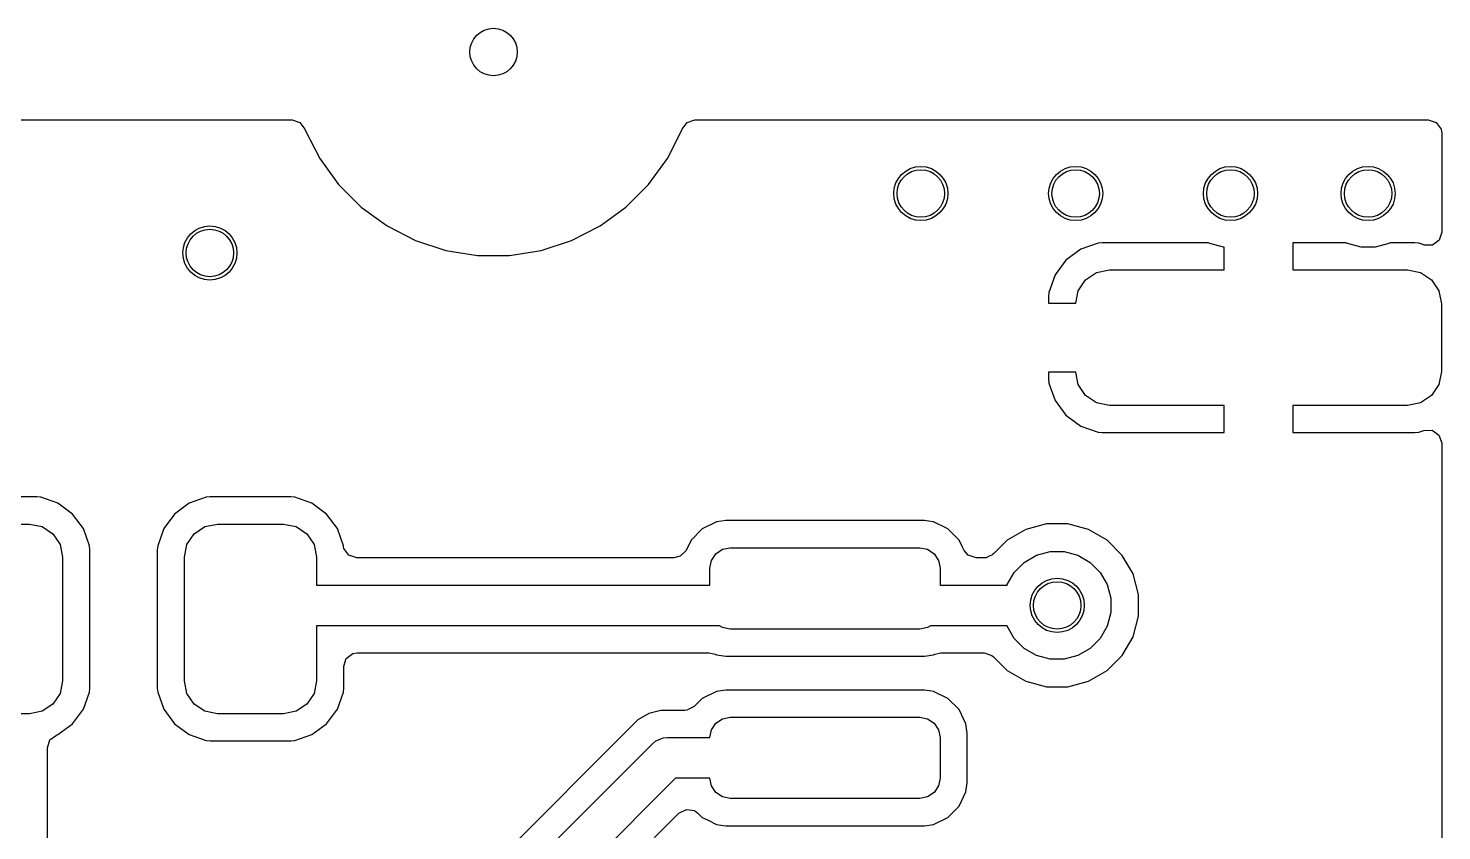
# Model space of a CAD drawing. Extents: x 5.36 to 6.5, y -4.55 to -3.35.
# Drawn here: x 6.089 to 6.4997, y -3.5851 to -3.352 of the extents above; entities that cross this region are included whole.
import ezdxf

# ---------------------------------------------------------------- set-up
doc = ezdxf.new("R2010")
doc.units = 0
doc.header["$MEASUREMENT"] = 0
doc.layers.add('BLACK', color=7, linetype='CONTINUOUS')

msp = doc.modelspace()

# ---------------------------------------------------------------- linework, layer by layer
at = {"layer": 'BLACK', "linetype": 'CONTINUOUS'}
for p, q in [((5.88902, -3.37864), (6.16563, -3.37864)), ((6.16563, -3.37864), (6.16792, -3.37939)), ((6.16792, -3.37939), (6.16934, -3.38133)), ((6.27901, -3.38133), (6.28043, -3.37939)), ((6.28043, -3.37939), (6.28272, -3.37864)), ((6.28272, -3.37864), (6.49585, -3.37864)), ((6.49585, -3.37864), (6.49814, -3.37939)), ((6.49814, -3.37939), (6.49955, -3.38133)), ((6.16934, -3.38133), (6.16943, -3.38161)), ((6.16943, -3.38161), (6.16943, -3.38161)), ((6.16943, -3.38161), (6.16943, -3.38161)), ((6.16943, -3.38161), (6.16943, -3.38161)), ((6.16943, -3.38161), (6.17365, -3.3899)), ((6.2747, -3.3899), (6.27892, -3.38161)), ((6.27892, -3.38161), (6.27901, -3.38133)), ((6.27892, -3.38161), (6.27892, -3.38161)), ((6.27892, -3.38161), (6.27892, -3.38161)), ((6.49955, -3.38133), (6.49974, -3.38254)), ((6.49974, -3.38254), (6.49974, -3.4113)), ((6.17365, -3.3899), (6.17911, -3.39742)), ((6.26923, -3.39742), (6.2747, -3.3899)), ((6.17911, -3.39742), (6.18569, -3.404)), ((6.26266, -3.404), (6.26923, -3.39742)), ((6.18569, -3.404), (6.19321, -3.40946)), ((6.25514, -3.40946), (6.26266, -3.404)), ((6.19321, -3.40946), (6.2015, -3.41368)), ((6.24685, -3.41368), (6.25514, -3.40946)), ((6.2015, -3.41368), (6.21034, -3.41656)), ((6.23801, -3.41656), (6.24685, -3.41368)), ((6.499, -3.41359), (6.49705, -3.41501)), ((6.49974, -3.4113), (6.499, -3.41359)), ((6.21034, -3.41656), (6.21034, -3.41656)), ((6.21034, -3.41656), (6.21034, -3.41656)), ((6.21034, -3.41656), (6.21952, -3.41801)), ((6.22882, -3.41801), (6.23801, -3.41656)), ((6.23801, -3.41656), (6.23801, -3.41656)), ((6.23801, -3.41656), (6.23801, -3.41656)), ((6.39482, -3.41625), (6.39052, -3.41942)), ((6.39986, -3.41448), (6.39482, -3.41625)), ((6.40105, -3.41437), (6.39986, -3.41448)), ((6.39986, -3.41448), (6.39986, -3.41448)), ((6.43194, -3.41437), (6.40105, -3.41437)), ((6.43232, -3.41459), (6.43194, -3.41437)), ((6.43629, -3.41565), (6.43232, -3.41459)), ((6.4365, -3.41565), (6.43629, -3.41565)), ((6.4365, -3.42224), (6.4365, -3.41565)), ((6.47194, -3.41437), (6.4565, -3.41437)), ((6.4565, -3.41437), (6.4565, -3.41437)), ((6.4565, -3.41437), (6.4565, -3.42224)), ((6.47232, -3.41459), (6.47194, -3.41437)), ((6.47629, -3.41565), (6.47232, -3.41459)), ((6.4804, -3.41565), (6.47629, -3.41565)), ((6.48437, -3.41459), (6.4804, -3.41565)), ((6.48475, -3.41437), (6.48437, -3.41459)), ((6.49194, -3.41437), (6.48475, -3.41437)), ((6.49313, -3.41448), (6.49194, -3.41437)), ((6.49456, -3.41498), (6.49313, -3.41448)), ((6.49464, -3.41501), (6.49456, -3.41498)), ((6.49705, -3.41501), (6.49464, -3.41501)), ((6.21952, -3.41801), (6.21952, -3.41801)), ((6.21952, -3.41801), (6.22882, -3.41801)), ((6.39052, -3.41942), (6.38735, -3.42371)), ((6.39052, -3.41942), (6.39052, -3.41942)), ((6.38735, -3.42371), (6.38558, -3.42876)), ((6.3941, -3.42832), (6.39623, -3.42513)), ((6.39623, -3.42513), (6.39942, -3.42299)), ((6.39942, -3.42299), (6.40319, -3.42224)), ((6.40319, -3.42224), (6.4365, -3.42224)), ((6.4565, -3.42224), (6.4898, -3.42224)), ((6.4898, -3.42224), (6.49357, -3.42299)), ((6.49357, -3.42299), (6.49676, -3.42513)), ((6.49676, -3.42513), (6.4989, -3.42832)), ((6.38558, -3.42876), (6.38547, -3.42995)), ((6.38547, -3.42995), (6.38547, -3.43193)), ((6.39338, -3.43193), (6.3941, -3.42832)), ((6.4989, -3.42832), (6.49965, -3.43209)), ((6.38547, -3.43193), (6.38547, -3.43193)), ((6.38547, -3.43193), (6.39338, -3.43193)), ((6.49965, -3.43209), (6.49965, -3.45177)), ((6.39338, -3.45193), (6.38547, -3.45193)), ((6.38547, -3.45193), (6.38547, -3.45193)), ((6.38547, -3.45193), (6.38547, -3.45391)), ((6.38547, -3.45391), (6.38558, -3.4551)), ((6.3941, -3.45554), (6.39338, -3.45193)), ((6.49965, -3.45177), (6.4989, -3.45554)), ((6.38558, -3.4551), (6.38558, -3.4551)), ((6.38558, -3.4551), (6.38735, -3.46014)), ((6.39623, -3.45873), (6.3941, -3.45554)), ((6.39942, -3.46086), (6.39623, -3.45873)), ((6.49676, -3.45873), (6.49357, -3.46086)), ((6.4989, -3.45554), (6.49676, -3.45873)), ((6.38735, -3.46014), (6.39052, -3.46444)), ((6.40319, -3.46161), (6.39942, -3.46086)), ((6.4365, -3.46161), (6.40319, -3.46161)), ((6.4365, -3.46949), (6.4365, -3.46161)), ((6.4898, -3.46161), (6.4565, -3.46161)), ((6.4565, -3.46161), (6.4565, -3.46949)), ((6.49357, -3.46086), (6.4898, -3.46161)), ((6.39052, -3.46444), (6.39052, -3.46444)), ((6.39052, -3.46444), (6.39482, -3.46761)), ((6.39482, -3.46761), (6.39986, -3.46938)), ((6.39986, -3.46938), (6.40105, -3.46949)), ((6.40105, -3.46949), (6.4365, -3.46949)), ((6.4365, -3.46949), (6.4365, -3.46949)), ((6.4565, -3.46949), (6.4565, -3.46949)), ((6.4565, -3.46949), (6.49194, -3.46949)), ((6.49194, -3.46949), (6.49313, -3.46938)), ((6.49313, -3.46938), (6.49456, -3.46888)), ((6.49313, -3.46938), (6.49313, -3.46938)), ((6.49456, -3.46888), (6.49697, -3.46882)), ((6.49697, -3.46882), (6.49895, -3.4702)), ((6.49895, -3.4702), (6.49974, -3.47247)), ((6.49974, -3.47247), (6.49974, -3.47256)), ((6.49974, -3.47256), (6.49974, -3.80303)), ((6.09143, -3.48817), (6.06802, -3.48817)), ((6.09261, -3.48828), (6.09143, -3.48817)), ((6.09143, -3.48817), (6.09143, -3.48817)), ((6.09759, -3.49002), (6.09261, -3.48828)), ((6.09261, -3.48828), (6.09261, -3.48828)), ((6.09261, -3.48828), (6.09261, -3.48828)), ((6.09261, -3.48828), (6.09261, -3.48828)), ((6.09261, -3.48828), (6.09261, -3.48828)), ((6.10183, -3.49315), (6.09759, -3.49002)), ((6.09759, -3.49002), (6.09759, -3.49002)), ((6.09759, -3.49002), (6.09759, -3.49002)), ((6.13568, -3.49002), (6.13144, -3.49315)), ((6.14066, -3.48828), (6.13568, -3.49002)), ((6.14184, -3.48817), (6.14066, -3.48828)), ((6.14066, -3.48828), (6.14066, -3.48828)), ((6.16525, -3.48817), (6.14184, -3.48817)), ((6.14184, -3.48817), (6.14184, -3.48817)), ((6.16643, -3.48828), (6.16525, -3.48817)), ((6.16525, -3.48817), (6.16525, -3.48817)), ((6.1714, -3.49002), (6.16643, -3.48828)), ((6.16643, -3.48828), (6.16643, -3.48828)), ((6.16643, -3.48828), (6.16643, -3.48828)), ((6.16643, -3.48828), (6.16643, -3.48828)), ((6.16643, -3.48828), (6.16643, -3.48828)), ((6.17565, -3.49315), (6.1714, -3.49002)), ((6.1714, -3.49002), (6.1714, -3.49002)), ((6.1714, -3.49002), (6.1714, -3.49002)), ((6.10496, -3.49739), (6.10183, -3.49315)), ((6.13144, -3.49315), (6.12831, -3.49739)), ((6.13144, -3.49315), (6.13144, -3.49315)), ((6.17878, -3.49739), (6.17565, -3.49315)), ((6.28896, -3.49545), (6.28482, -3.49747)), ((6.29043, -3.49524), (6.28896, -3.49545)), ((6.29164, -3.49506), (6.29043, -3.49524)), ((6.34938, -3.49506), (6.29164, -3.49506)), ((6.3506, -3.49524), (6.34938, -3.49506)), ((6.35206, -3.49545), (6.3506, -3.49524)), ((6.35604, -3.49739), (6.35206, -3.49545)), ((6.07013, -3.49606), (6.08932, -3.49606)), ((6.08932, -3.49606), (6.09299, -3.49679)), ((6.09299, -3.49679), (6.09611, -3.49887)), ((6.09611, -3.49887), (6.09819, -3.50199)), ((6.1067, -3.50237), (6.10496, -3.49739)), ((6.12831, -3.49739), (6.12657, -3.50237)), ((6.13508, -3.50199), (6.13716, -3.49887)), ((6.13716, -3.49887), (6.14027, -3.49679)), ((6.14027, -3.49679), (6.14395, -3.49606)), ((6.14395, -3.49606), (6.16314, -3.49606)), ((6.16314, -3.49606), (6.16681, -3.49679)), ((6.16681, -3.49679), (6.16993, -3.49887)), ((6.16993, -3.49887), (6.17201, -3.50199)), ((6.18052, -3.50237), (6.17878, -3.49739)), ((6.28482, -3.49747), (6.28157, -3.50073)), ((6.3562, -3.49747), (6.35604, -3.49739)), ((6.35946, -3.50073), (6.3562, -3.49747)), ((6.37887, -3.49765), (6.37348, -3.50077)), ((6.38488, -3.49604), (6.37887, -3.49765)), ((6.3911, -3.49604), (6.38488, -3.49604)), ((6.39712, -3.49765), (6.3911, -3.49604)), ((6.40251, -3.50077), (6.39712, -3.49765)), ((6.09819, -3.50199), (6.09892, -3.50566)), ((6.10681, -3.50355), (6.1067, -3.50237)), ((6.10681, -3.54369), (6.10681, -3.50355)), ((6.10681, -3.50355), (6.10681, -3.50355)), ((6.12657, -3.50237), (6.12646, -3.50355)), ((6.12646, -3.50355), (6.12646, -3.54369)), ((6.12657, -3.50237), (6.12657, -3.50237)), ((6.13435, -3.50566), (6.13508, -3.50199)), ((6.17201, -3.50199), (6.17274, -3.50566)), ((6.18056, -3.50255), (6.18052, -3.50237)), ((6.18052, -3.50237), (6.18052, -3.50237)), ((6.18069, -3.50319), (6.18056, -3.50255)), ((6.18211, -3.50514), (6.18069, -3.50319)), ((6.28011, -3.5037), (6.27844, -3.50543)), ((6.28157, -3.50073), (6.28011, -3.5037)), ((6.28878, -3.50468), (6.29069, -3.5034)), ((6.29069, -3.5034), (6.29295, -3.50295)), ((6.29295, -3.50295), (6.34807, -3.50295)), ((6.34807, -3.50295), (6.35033, -3.5034)), ((6.35033, -3.5034), (6.35225, -3.50468)), ((6.36035, -3.50255), (6.35946, -3.50073)), ((6.36091, -3.5037), (6.36035, -3.50255)), ((6.36212, -3.50514), (6.36091, -3.5037)), ((6.37348, -3.50077), (6.3695, -3.50474)), ((6.40691, -3.50517), (6.40251, -3.50077)), ((6.09892, -3.50566), (6.09892, -3.54158)), ((6.13435, -3.54158), (6.13435, -3.50566)), ((6.17274, -3.50566), (6.17274, -3.51378)), ((6.1844, -3.50589), (6.18211, -3.50514)), ((6.27661, -3.50589), (6.1844, -3.50589)), ((6.27844, -3.50543), (6.27661, -3.50589)), ((6.28705, -3.50886), (6.2875, -3.5066)), ((6.2875, -3.5066), (6.28878, -3.50468)), ((6.35225, -3.50468), (6.35353, -3.5066)), ((6.35353, -3.5066), (6.35398, -3.50886)), ((6.36441, -3.50589), (6.36212, -3.50514)), ((6.36674, -3.50589), (6.36441, -3.50589)), ((6.36735, -3.50584), (6.36674, -3.50589)), ((6.36817, -3.50542), (6.36735, -3.50584)), ((6.36903, -3.50514), (6.36817, -3.50542)), ((6.36922, -3.50489), (6.36903, -3.50514)), ((6.3695, -3.50474), (6.36922, -3.50489)), ((6.3755, -3.5101), (6.37841, -3.50719)), ((6.37841, -3.50719), (6.38197, -3.50514)), ((6.38197, -3.50514), (6.38594, -3.50407)), ((6.38594, -3.50407), (6.39005, -3.50407)), ((6.39005, -3.50407), (6.39402, -3.50514)), ((6.39402, -3.50514), (6.39758, -3.50719)), ((6.39758, -3.50719), (6.40049, -3.5101)), ((6.41002, -3.51056), (6.40691, -3.50517)), ((6.28705, -3.51378), (6.28705, -3.50886)), ((6.35398, -3.50886), (6.35398, -3.51378)), ((6.37344, -3.51366), (6.3755, -3.5101)), ((6.40049, -3.5101), (6.40254, -3.51366)), ((6.41163, -3.51657), (6.41002, -3.51056)), ((6.17274, -3.51378), (6.28705, -3.51378)), ((6.35398, -3.51378), (6.37341, -3.51378)), ((6.37341, -3.51378), (6.37344, -3.51366)), ((6.40254, -3.51366), (6.40361, -3.51763)), ((6.40361, -3.51763), (6.40361, -3.52174)), ((6.41163, -3.5228), (6.41163, -3.51657)), ((6.40361, -3.52174), (6.40254, -3.52571)), ((6.41002, -3.52881), (6.41163, -3.5228)), ((6.28989, -3.52559), (6.17274, -3.52559)), ((6.17274, -3.52559), (6.17274, -3.54158)), ((6.29069, -3.52613), (6.28989, -3.52559)), ((6.29295, -3.52657), (6.29069, -3.52613)), ((6.34807, -3.52657), (6.29295, -3.52657)), ((6.35033, -3.52613), (6.34807, -3.52657)), ((6.35113, -3.52559), (6.35033, -3.52613)), ((6.37341, -3.52559), (6.35113, -3.52559)), ((6.37344, -3.52571), (6.37341, -3.52559)), ((6.3755, -3.52927), (6.37344, -3.52571)), ((6.40254, -3.52571), (6.40049, -3.52927)), ((6.37841, -3.53218), (6.3755, -3.52927)), ((6.38197, -3.53423), (6.37841, -3.53218)), ((6.39758, -3.53218), (6.39402, -3.53423)), ((6.40049, -3.52927), (6.39758, -3.53218)), ((6.40691, -3.5342), (6.41002, -3.52881)), ((6.18063, -3.53738), (6.18137, -3.53509)), ((6.18137, -3.53509), (6.18332, -3.53368)), ((6.18332, -3.53368), (6.18453, -3.53348)), ((6.18453, -3.53348), (6.28685, -3.53348)), ((6.28685, -3.53348), (6.28856, -3.53388)), ((6.28856, -3.53388), (6.28896, -3.53408)), ((6.28896, -3.53408), (6.29164, -3.53447)), ((6.29164, -3.53447), (6.29164, -3.53447)), ((6.29164, -3.53447), (6.34938, -3.53447)), ((6.34938, -3.53447), (6.35206, -3.53408)), ((6.34938, -3.53447), (6.34938, -3.53447)), ((6.35206, -3.53408), (6.35247, -3.53388)), ((6.35247, -3.53388), (6.35418, -3.53348)), ((6.35418, -3.53348), (6.36674, -3.53348)), ((6.36674, -3.53348), (6.36903, -3.53423)), ((6.36903, -3.53423), (6.3695, -3.53463)), ((6.3695, -3.53463), (6.37348, -3.5386)), ((6.38594, -3.5353), (6.38197, -3.53423)), ((6.39005, -3.5353), (6.38594, -3.5353)), ((6.39402, -3.53423), (6.39005, -3.5353)), ((6.40251, -3.5386), (6.40691, -3.5342)), ((6.18063, -3.54369), (6.18063, -3.53738)), ((6.37348, -3.5386), (6.37887, -3.54172)), ((6.39712, -3.54172), (6.40251, -3.5386)), ((6.09892, -3.54158), (6.09819, -3.54526)), ((6.10496, -3.54985), (6.1067, -3.54487)), ((6.1067, -3.54487), (6.10681, -3.54369)), ((6.10681, -3.54369), (6.10681, -3.54369)), ((6.12646, -3.54369), (6.12657, -3.54487)), ((6.12657, -3.54487), (6.12657, -3.54487)), ((6.12657, -3.54487), (6.12831, -3.54985)), ((6.13508, -3.54526), (6.13435, -3.54158)), ((6.17274, -3.54158), (6.17201, -3.54526)), ((6.17878, -3.54985), (6.18052, -3.54487)), ((6.18052, -3.54487), (6.18063, -3.54369)), ((6.18063, -3.54369), (6.18063, -3.54369)), ((6.28896, -3.54466), (6.28482, -3.54669)), ((6.2903, -3.54447), (6.28896, -3.54466)), ((6.29164, -3.54427), (6.2903, -3.54447)), ((6.34938, -3.54427), (6.29164, -3.54427)), ((6.35099, -3.54451), (6.34938, -3.54427)), ((6.35206, -3.54466), (6.35099, -3.54451)), ((6.3562, -3.54669), (6.35206, -3.54466)), ((6.37887, -3.54172), (6.38488, -3.54333)), ((6.38488, -3.54333), (6.38488, -3.54333)), ((6.38488, -3.54333), (6.3911, -3.54333)), ((6.3911, -3.54333), (6.39712, -3.54172)), ((6.3911, -3.54333), (6.3911, -3.54333)), ((6.09611, -3.54837), (6.09299, -3.55045)), ((6.09819, -3.54526), (6.09611, -3.54837)), ((6.13716, -3.54837), (6.13508, -3.54526)), ((6.14027, -3.55045), (6.13716, -3.54837)), ((6.16993, -3.54837), (6.16681, -3.55045)), ((6.17201, -3.54526), (6.16993, -3.54837)), ((6.28247, -3.54904), (6.28033, -3.55013)), ((6.28482, -3.54669), (6.28247, -3.54904)), ((6.28482, -3.54669), (6.28482, -3.54669)), ((6.28482, -3.54669), (6.28482, -3.54669)), ((6.35946, -3.54994), (6.3562, -3.54669)), ((6.3562, -3.54669), (6.3562, -3.54669)), ((6.08932, -3.55118), (6.08661, -3.55118)), ((6.09299, -3.55045), (6.08932, -3.55118)), ((6.10183, -3.55409), (6.10496, -3.54985)), ((6.12831, -3.54985), (6.12831, -3.54985)), ((6.12831, -3.54985), (6.12831, -3.54985)), ((6.12831, -3.54985), (6.13144, -3.55409)), ((6.14395, -3.55118), (6.14027, -3.55045)), ((6.26613, -3.55293), (6.1425, -3.67657)), ((6.16314, -3.55118), (6.14395, -3.55118)), ((6.16681, -3.55045), (6.16314, -3.55118)), ((6.17565, -3.55409), (6.17878, -3.54985)), ((6.26928, -3.55112), (6.26613, -3.55293)), ((6.27279, -3.55018), (6.26928, -3.55112)), ((6.27972, -3.55018), (6.27279, -3.55018)), ((6.28033, -3.55013), (6.27972, -3.55018)), ((6.28878, -3.5539), (6.29069, -3.55261)), ((6.29069, -3.55261), (6.29295, -3.55217)), ((6.29295, -3.55217), (6.34807, -3.55217)), ((6.34807, -3.55217), (6.35033, -3.55261)), ((6.35033, -3.55261), (6.35225, -3.5539)), ((6.36148, -3.55408), (6.35946, -3.54994)), ((6.09525, -3.55877), (6.09712, -3.55739)), ((6.09712, -3.55739), (6.09759, -3.55722)), ((6.09759, -3.55722), (6.10183, -3.55409)), ((6.13144, -3.55409), (6.13568, -3.55722)), ((6.13568, -3.55722), (6.14066, -3.55896)), ((6.16643, -3.55896), (6.1714, -3.55722)), ((6.1714, -3.55722), (6.17565, -3.55409)), ((6.28705, -3.55807), (6.2875, -3.55581)), ((6.2875, -3.55581), (6.28878, -3.5539)), ((6.35225, -3.5539), (6.35353, -3.55581)), ((6.35353, -3.55581), (6.35398, -3.55807)), ((6.36187, -3.55676), (6.36148, -3.55408)), ((6.36187, -3.57119), (6.36187, -3.55676)), ((6.09451, -3.56107), (6.09525, -3.55877)), ((6.09451, -3.60371), (6.09451, -3.56107)), ((6.14066, -3.55896), (6.14184, -3.55907)), ((6.14184, -3.55907), (6.14184, -3.55907)), ((6.14184, -3.55907), (6.14184, -3.55907)), ((6.14184, -3.55907), (6.16525, -3.55907)), ((6.14937, -3.68086), (6.27043, -3.5598)), ((6.16525, -3.55907), (6.16643, -3.55896)), ((6.16525, -3.55907), (6.16525, -3.55907)), ((6.27043, -3.5598), (6.27133, -3.55907)), ((6.27133, -3.55907), (6.27257, -3.55855)), ((6.27257, -3.55855), (6.27345, -3.55818)), ((6.27345, -3.55818), (6.27461, -3.55807)), ((6.27461, -3.55807), (6.28705, -3.55807)), ((6.35398, -3.55807), (6.35398, -3.56988)), ((6.27705, -3.56988), (6.15945, -3.68749)), ((6.28705, -3.56988), (6.27705, -3.56988)), ((6.2875, -3.57214), (6.28705, -3.56988)), ((6.28878, -3.57406), (6.2875, -3.57214)), ((6.35353, -3.57214), (6.35225, -3.57406)), ((6.35398, -3.56988), (6.35353, -3.57214)), ((6.35946, -3.57801), (6.36148, -3.57387)), ((6.36148, -3.57387), (6.36187, -3.57119)), ((6.29069, -3.57534), (6.28878, -3.57406)), ((6.29295, -3.57579), (6.29069, -3.57534)), ((6.34807, -3.57579), (6.29295, -3.57579)), ((6.35033, -3.57534), (6.34807, -3.57579)), ((6.35225, -3.57406), (6.35033, -3.57534)), ((6.16848, -3.68961), (6.27807, -3.58003)), ((6.27807, -3.58003), (6.28022, -3.57893)), ((6.28022, -3.57893), (6.2826, -3.57931)), ((6.2826, -3.57931), (6.28358, -3.58003)), ((6.28358, -3.58003), (6.28482, -3.58127)), ((6.28482, -3.58127), (6.28637, -3.58202)), ((6.28637, -3.58202), (6.28896, -3.58329)), ((6.35206, -3.58329), (6.3562, -3.58127)), ((6.3562, -3.58127), (6.35946, -3.57801)), ((6.28896, -3.58329), (6.28896, -3.58329)), ((6.28896, -3.58329), (6.28896, -3.58329)), ((6.28896, -3.58329), (6.29164, -3.58368)), ((6.29164, -3.58368), (6.29164, -3.58368)), ((6.29164, -3.58368), (6.34938, -3.58368)), ((6.34938, -3.58368), (6.35206, -3.58329)), ((6.34938, -3.58368), (6.34938, -3.58368))]:
    msp.add_line(p, q, dxfattribs=at)
at = {"layer": 'BLACK'}
for centre, radius in [((6.22417, -3.35894), 0.00689), ((6.22417, -3.35894), 0.00689), ((6.34835, -3.40004), 0.00787), ((6.39335, -3.40004), 0.00787), ((6.43835, -3.40004), 0.00787), ((6.47835, -3.40004), 0.00787), ((6.14173, -3.41732), 0.00787), ((6.38799, -3.51969), 0.00787)]:
    msp.add_circle(centre, radius, dxfattribs=at)
at = {"layer": 'WHITE'}
for centre in [(6.34835, -3.40004), (6.39335, -3.40004), (6.43835, -3.40004), (6.47835, -3.40004), (6.14173, -3.41732), (6.38799, -3.51969)]:
    msp.add_circle(centre, 0.00689, dxfattribs=at)

doc.saveas('drawing.dxf')
